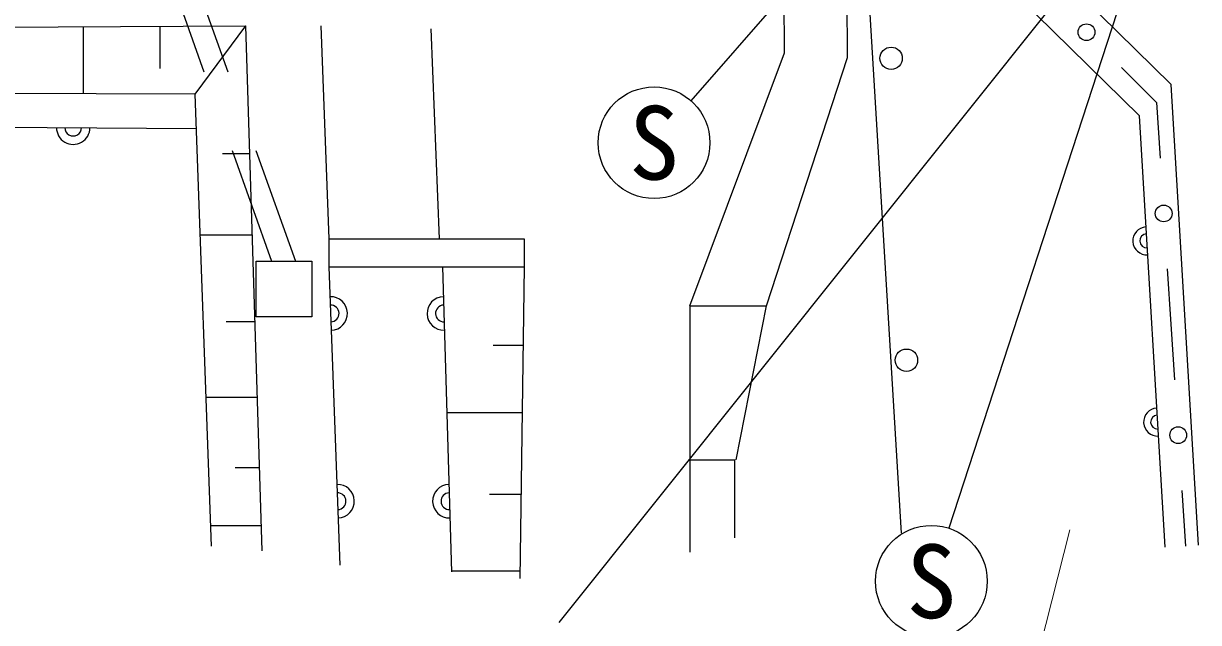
# Model space of a CAD drawing. Units: millimetres, scale not verified. Extents: x 40000 to 680000, y 20000 to 380000.
# Drawn here: x 341256 to 362284, y 267244 to 277968 of the extents above; entities that cross this region are included whole.
import ezdxf
from ezdxf.enums import TextEntityAlignment as Align

# ---------------------------------------------------------------- set-up
doc = ezdxf.new("R2010")
doc.units = ezdxf.units.MM
doc.header["$LTSCALE"] = 1000
doc.linetypes.add('DASHED', pattern=[7.5, 6, -1.5])
for name, color, linetype, lineweight in [('M-BGD', 7, 'Continuous', 25), ('M-BGD-EXST', 7, 'Continuous', 25), ('M-STR-HTXT', 7, 'Continuous', 13), ('M-STR-STRC', 7, 'Continuous', 25)]:
    doc.layers.add(name, color=color, linetype=linetype, lineweight=lineweight)
doc.styles.add('ＭＳ ゴシック', font='')
doc.styles.get('ＭＳ ゴシック').set_extended_font_data('MS Gothic')

msp = doc.modelspace()

# ---------------------------------------------------------------- linework, layer by layer
at = {"layer": 'M-BGD', "linetype": 'DASHED'}
for p, q in [((354875, 277445), (354689, 323485)), ((344842, 322892), (346722, 274113)), ((346815, 322840), (348693, 274113)), ((342467, 282754), (345697, 273714)), ((342892, 282754), (346122, 273714)), ((356003, 277361), (355987, 281327)), ((353181, 272915), (354875, 277445)), ((354554, 272915), (356003, 277361)), ((344322, 276702), (323814, 276764))]:
    msp.add_line(p, q, dxfattribs=at)
at = {"layer": 'M-BGD'}
for p, q in [((356653, 281938), (361793, 276878)), ((361226, 276314), (356217, 281245)), ((356217, 281245), (356960, 268843)), ((342325, 277908), (342325, 276708)), ((343694, 277916), (343694, 277160)), ((345228, 277923), (344322, 276702)), ((345228, 277923), (345523, 268529)), ((360906, 277182), (361532, 276552)), ((362284, 268630), (361793, 276878)), ((344322, 276702), (344617, 268608)), ((361532, 276552), (361596, 275559)), ((361686, 268594), (361226, 276314)), ((322838, 276229), (344344, 276090)), ((344820, 275639), (345299, 275639)), ((344414, 274182), (345345, 274182)), ((346722, 274113), (350214, 274113)), ((346722, 274113), (346722, 273613)), ((350214, 274113), (350214, 273613)), ((346418, 273714), (346418, 272714)), ((346722, 273613), (350214, 273613)), ((346722, 273613), (346919, 268271)), ((348755, 273613), (348915, 268152)), ((350214, 273613), (350136, 268034)), ((361726, 273575), (361791, 272582)), ((353181, 272915), (354554, 272915)), ((353181, 272915), (353181, 270158)), ((354008, 270158), (354554, 272915)), ((344886, 272632), (345394, 272632)), ((346418, 272714), (345418, 272714)), ((361791, 272582), (361856, 271590)), ((349659, 272209), (350195, 272209)), ((344520, 271280), (345437, 271280)), ((348831, 271002), (350178, 271002)), ((345044, 270020), (345476, 270020)), ((353181, 270158), (353989, 270158)), ((353181, 270158), (353181, 268503)), ((353989, 268760), (353989, 270158)), ((361986, 269605), (362051, 268613)), ((349594, 269544), (350157, 269544)), ((344603, 268982), (345509, 268982)), ((348914, 268166), (350138, 268166))]:
    msp.add_line(p, q, dxfattribs=at)
for points in [[(305204, 277412), (325105, 277819), (345228, 277923)], [(345418, 272714), (345418, 273714), (346418, 273714)]]:
    msp.add_lwpolyline(points, dxfattribs=at)
for centre, radius in [((360280, 277811), 150), ((356783, 277345), 200), ((361661, 274567), 150), ((357058, 271940), 200), ((361921, 270597), 150)]:
    msp.add_circle(centre, radius, dxfattribs=at)
for centre, radius, start, end in [((342146, 276104), 300, 179.6281, 359.6281), ((342146, 276104), 150, 179.6281, 359.6281), ((361359, 274076), 250, 93.4064, 273.4064), ((361359, 274076), 125, 93.4064, 273.4064), ((346753, 272776), 300, 272.1111, 92.1111), ((348779, 272776), 300, 91.6765, 271.6765), ((346753, 272776), 150, 272.1111, 92.1111), ((348779, 272776), 150, 91.6765, 271.6765), ((361552, 270832), 250, 93.4064, 273.4064), ((361552, 270832), 125, 93.4064, 273.4064), ((346877, 269415), 300, 272.1111, 92.1111), ((348878, 269415), 300, 91.6765, 271.6765), ((346877, 269415), 150, 272.1111, 92.1111), ((348878, 269415), 150, 91.6765, 271.6765)]:
    msp.add_arc(centre, radius, start, end, dxfattribs=at)
at = {"layer": 'M-BGD-EXST'}
for p, q in [((359585, 283887), (353199, 276586)), ((361046, 278842), (357814, 268932))]:
    msp.add_line(p, q, dxfattribs=at)
for centre in [(352541, 275833), (357504, 267982)]:
    msp.add_circle(centre, 1000, dxfattribs=at)
at = {"layer": 'M-STR-HTXT'}
msp.add_line((359984, 268902), (356520, 255327), dxfattribs=at)
at = {"layer": 'M-STR-STRC'}
msp.add_line((360329, 279122), (350839, 267244), dxfattribs=at)

# ---------------------------------------------------------------- texts
at = {"layer": 'M-BGD-EXST', "style": 'ＭＳ ゴシック'}
for p in [(352541, 275833), (357504, 267982)]:
    msp.add_text('S', height=1320, dxfattribs=at).set_placement(p, align=Align.MIDDLE_CENTER)

doc.saveas('drawing.dxf')
